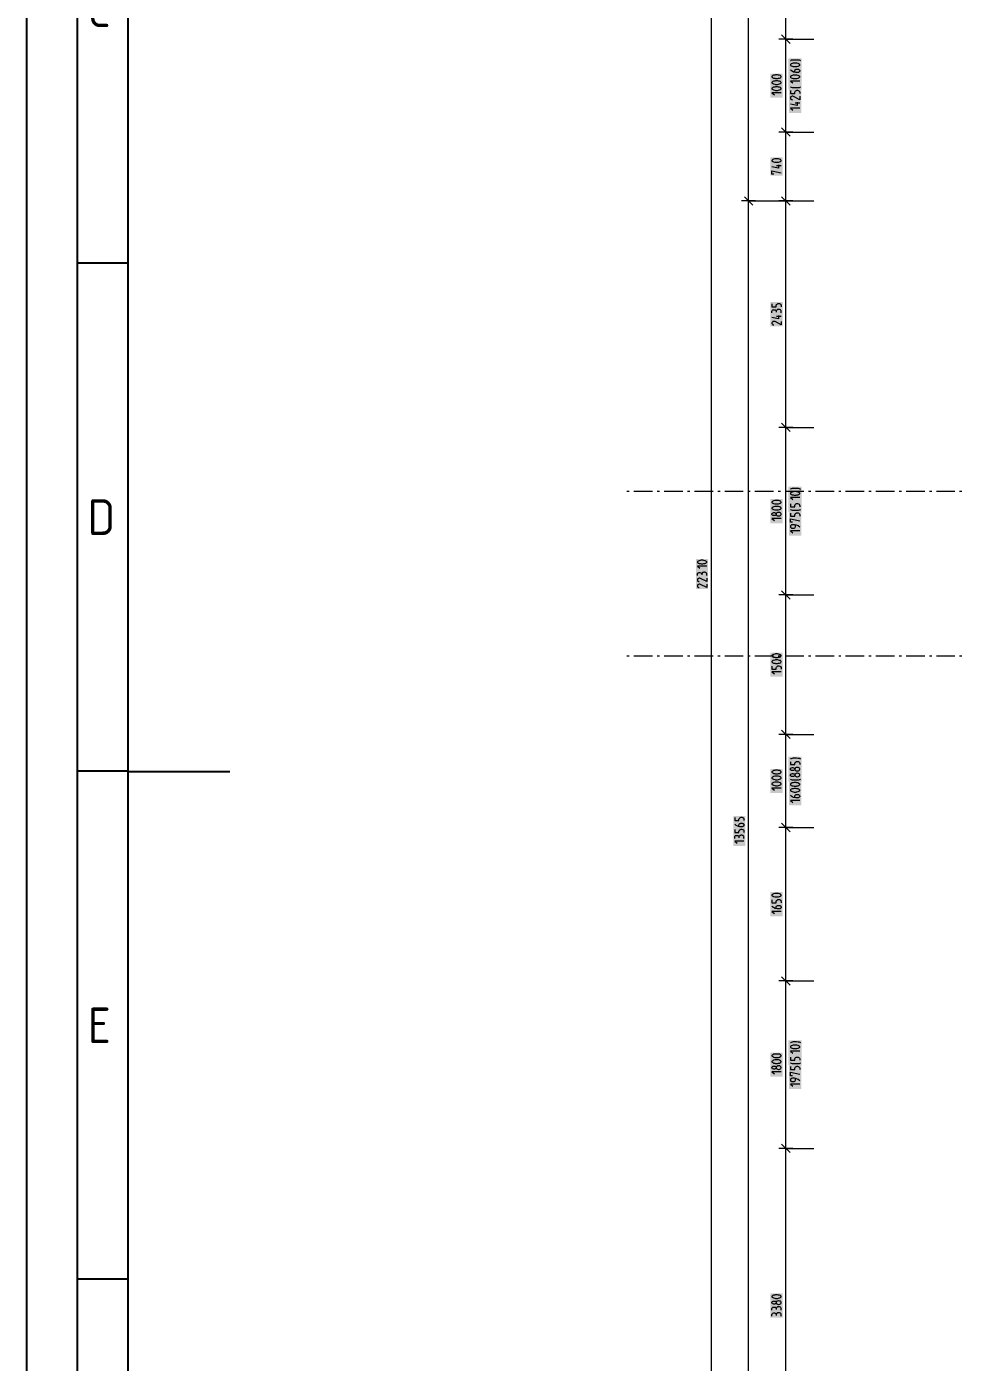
# Model space of a CAD drawing. Header units: millimetres. Extents: x 0 to 594, y 0 to 420.
# Drawn here: x 0 to 92.3, y 151.8 to 283.3 of the extents above; entities that cross this region are included whole.
import ezdxf

# ---------------------------------------------------------------- set-up
doc = ezdxf.new("R2010")
doc.units = ezdxf.units.MM
doc.header["$LTSCALE"] = 8
for name, color, linetype in [('035', 5, 'Continuous'), ('07', 7, 'Continuous'), ('PDF_Koty delkove', 7, 'Continuous'), ('PDF_Osy hlavni', 7, 'Continuous')]:
    doc.layers.add(name, color=color, linetype=linetype)
doc.styles.add('ISO Proportional', font='isocp.shx')

# ---------------------------------------------------------------- blocks, each defined once
blk = doc.blocks.new('IEC_border_a2')
at = {"layer": '035'}
for p, q in [((10, 10), (10, 410)), ((9.98, 260.04), (5, 260.04)), ((9.98, 210.04), (5, 210.04)), ((10, 160), (5.02, 160))]:
    blk.add_line(p, q, dxfattribs=at)
blk.add_lwpolyline([(0, 420), (594, 420), (594, 0), (0, 0)], close=True, dxfattribs=at)
at = {"layer": '07'}
blk.add_line((10, 210), (20, 210), dxfattribs=at)
blk.add_lwpolyline([(5, 415), (589, 415), (589, 5), (5, 5)], close=True, dxfattribs=at)
at = {"layer": '035', "style": 'ISO Proportional'}
for s, p in [('C', (6, 283.29)), ('D', (6, 233.29)), ('E', (6.02, 183.25))]:
    blk.add_text(s, height=3.5, dxfattribs=at).set_placement(p)

msp = doc.modelspace()

# ---------------------------------------------------------------- linework, layer by layer
at = {"layer": 'PDF_Koty delkove', "lineweight": 18}
for points in [[(67.39, 127.28), (67.39, 331.61)], [(71.05, 127.28), (71.05, 141.93), (71.05, 266.17), (71.05, 316.96), (71.05, 331.61)], [(74.72, 146.25), (74.72, 151.98), (74.72, 152.23), (74.72, 161.04), (74.72, 161.59), (74.72, 164.72), (74.72, 165.4), (74.72, 170.69), (74.72, 171.56), (74.72, 172.89), (74.72, 189.38), (74.72, 204.49), (74.72, 213.64), (74.72, 227.38), (74.72, 243.87), (74.72, 266.17), (74.72, 272.95), (74.72, 282.11), (74.72, 288.98), (74.72, 298.13), (74.72, 312.01), (74.72, 316.96), (74.72, 326.11), (74.72, 331.61)], [(75.4, 282.11), (74.72, 282.11), (74.03, 282.11)], [(75.13, 281.69), (74.3, 282.52)], [(74.72, 282.11), (75.87, 282.11), (75.9, 282.11), (76.12, 282.11), (76.15, 282.11), (77.46, 282.11)], [(75.17, 279.99), (75.2, 280.01), (75.26, 280.05), (75.36, 280.07), (75.48, 280.08), (75.78, 280.08), (75.94, 280.07), (76.03, 280.06), (76.09, 280.04), (76.15, 279.99)], [(75.72, 279.74), (75.54, 279.74), (75.45, 279.73), (75.34, 279.71), (75.25, 279.67), (75.19, 279.62), (75.17, 279.6), (75.17, 279.55), (75.19, 279.52), (75.25, 279.47), (75.34, 279.44), (75.45, 279.41), (75.54, 279.4)], [(75.6, 278.84), (75.6, 279.01), (75.62, 279.06), (75.65, 279.1), (75.68, 279.12), (75.72, 279.14), (75.78, 279.16), (75.9, 279.16), (75.97, 279.14), (76.01, 279.12), (76.04, 279.1), (76.07, 279.06), (76.09, 279.01), (76.09, 278.96), (76.07, 278.91), (76.04, 278.88), (76.01, 278.85), (75.97, 278.83), (75.9, 278.81), (75.69, 278.81), (75.48, 278.86), (75.33, 278.94), (75.17, 279.06)], [(75.54, 279.4), (75.72, 279.4), (75.81, 279.41), (75.92, 279.44), (76.01, 279.47), (76.07, 279.52), (76.09, 279.55), (76.09, 279.6), (76.07, 279.62), (76.01, 279.67), (75.92, 279.71), (75.81, 279.73), (75.72, 279.74)], [(75.72, 278.57), (75.54, 278.57), (75.45, 278.56), (75.34, 278.53), (75.25, 278.5), (75.19, 278.45), (75.17, 278.42), (75.17, 278.38), (75.19, 278.35)], [(76.09, 277.98), (75.17, 277.98), (75.42, 277.79)], [(75.19, 278.35), (75.25, 278.3), (75.34, 278.27), (75.45, 278.24), (75.54, 278.23), (75.72, 278.23), (75.81, 278.24), (75.92, 278.27), (76.01, 278.3), (76.07, 278.35), (76.09, 278.38), (76.09, 278.42), (76.07, 278.45), (76.01, 278.5), (75.92, 278.53), (75.81, 278.56), (75.72, 278.57)], [(73.89, 277.41), (73.71, 277.41), (73.62, 277.39), (73.51, 277.37), (73.42, 277.33), (73.36, 277.28), (73.34, 277.26), (73.34, 277.21), (73.36, 277.19), (73.42, 277.14), (73.51, 277.1), (73.62, 277.08), (73.71, 277.06), (73.89, 277.06), (73.98, 277.08), (74.09, 277.1), (74.18, 277.14), (74.24, 277.19), (74.26, 277.21), (74.26, 277.26), (74.24, 277.28), (74.18, 277.33), (74.09, 277.37), (73.98, 277.39)], [(74.26, 276.82), (73.34, 276.82), (73.59, 276.62)], [(73.98, 277.39), (73.89, 277.41)], [(76.15, 277.4), (76.09, 277.35), (76.03, 277.32), (75.94, 277.31), (75.78, 277.3), (75.48, 277.3), (75.36, 277.31), (75.26, 277.34), (75.2, 277.37), (75.17, 277.4)], [(75.17, 277.05), (75.17, 276.75), (75.6, 276.75), (75.6, 276.88), (75.63, 276.96), (75.68, 277.01), (75.75, 277.06), (75.81, 277.07), (75.87, 277.07), (75.94, 277.06), (76, 277.03), (76.04, 277), (76.07, 276.95), (76.09, 276.88), (76.09, 276.75)], [(76.09, 276.48), (76.09, 276.14), (75.48, 276.46), (75.42, 276.48), (75.33, 276.48), (75.26, 276.46), (75.22, 276.42), (75.19, 276.39), (75.17, 276.34), (75.17, 276.29), (75.19, 276.24), (75.22, 276.2), (75.26, 276.17), (75.36, 276.14)], [(75.84, 275.9), (75.84, 275.56), (75.17, 275.7)], [(76.09, 275.31), (75.17, 275.31)], [(75.17, 275.31), (75.42, 275.12)], [(76.09, 275.8), (75.63, 275.8)], [(75.4, 272.95), (74.72, 272.95), (74.03, 272.95)], [(75.13, 272.54), (74.3, 273.36)], [(74.72, 272.95), (75.78, 272.95), (75.81, 272.95), (76.01, 272.95), (76.05, 272.95), (76.2, 272.95), (76.23, 272.95), (77.46, 272.95)], [(74.26, 269.63), (73.8, 269.63)], [(74.01, 269.73), (74.01, 269.39)], [(74.01, 269.39), (73.34, 269.54)], [(73.52, 268.8), (73.34, 268.8), (73.34, 269.14), (74.26, 268.95)], [(71.74, 266.17), (71.05, 266.17), (70.36, 266.17)], [(71.46, 265.76), (70.64, 266.58)], [(71.05, 266.17), (75.21, 266.17)], [(75.4, 266.17), (74.72, 266.17), (74.03, 266.17)], [(75.13, 265.76), (74.3, 266.58)], [(74.72, 266.17), (75.72, 266.17), (75.74, 266.17), (75.94, 266.17), (75.97, 266.17), (76.12, 266.17), (76.15, 266.17), (77.46, 266.17)], [(73.34, 256.05), (73.34, 255.75), (73.77, 255.75), (73.77, 255.88), (73.8, 255.96), (73.85, 256.01), (73.92, 256.06), (73.98, 256.07), (74.04, 256.07), (74.1, 256.06), (74.16, 256.04), (74.21, 256), (74.24, 255.95), (74.26, 255.88), (74.26, 255.75)], [(73.34, 255.17), (73.34, 255.31), (73.36, 255.36), (73.39, 255.41), (73.43, 255.44), (73.52, 255.46), (73.59, 255.46), (73.68, 255.44), (73.74, 255.39), (73.77, 255.31), (73.77, 255.22)], [(74.26, 255.17), (74.26, 255.34), (74.23, 255.4), (74.18, 255.45), (74.1, 255.47), (74.04, 255.48), (73.98, 255.48), (73.91, 255.47), (73.85, 255.45), (73.8, 255.4), (73.77, 255.31)], [(74.01, 254.9), (74.01, 254.55), (73.34, 254.7)], [(73.43, 254.29), (73.39, 254.25), (73.36, 254.21), (73.34, 254.16), (73.34, 254.12), (73.36, 254.07), (73.39, 254.03), (73.43, 253.99), (73.52, 253.97)], [(74.26, 254.31), (74.26, 253.97), (73.65, 254.29), (73.59, 254.31), (73.49, 254.31), (73.43, 254.29)], [(74.26, 254.8), (73.8, 254.8)], [(75.4, 243.87), (74.72, 243.87), (74.03, 243.87)], [(75.13, 243.46), (74.3, 244.28)], [(74.72, 243.87), (75.5, 243.87), (75.52, 243.87), (75.69, 243.87), (75.71, 243.87), (75.84, 243.87), (75.86, 243.87), (77.46, 243.87)], [(75.17, 237.79), (75.2, 237.82), (75.26, 237.85), (75.36, 237.88), (75.48, 237.89), (75.78, 237.89), (75.94, 237.88), (76.03, 237.87), (76.09, 237.84), (76.15, 237.79)], [(76.09, 236.96), (75.17, 236.96), (75.42, 236.77)], [(73.71, 236.09), (73.62, 236.08), (73.51, 236.05), (73.42, 236.02), (73.36, 235.97), (73.34, 235.94), (73.34, 235.9), (73.36, 235.87), (73.42, 235.82), (73.51, 235.79), (73.62, 235.76), (73.71, 235.75), (73.89, 235.75), (73.98, 235.76), (74.09, 235.79), (74.18, 235.82), (74.24, 235.87), (74.26, 235.9), (74.26, 235.94), (74.24, 235.97), (74.18, 236.02), (74.09, 236.05), (73.98, 236.08), (73.89, 236.09)], [(73.77, 235.28), (73.75, 235.26), (73.71, 235.22), (73.65, 235.2), (73.59, 235.19), (73.52, 235.19), (73.46, 235.2), (73.4, 235.22), (73.36, 235.27), (73.34, 235.31), (73.34, 235.36), (73.36, 235.39), (73.4, 235.44), (73.46, 235.47), (73.52, 235.48), (73.59, 235.48), (73.65, 235.47), (73.71, 235.44), (73.75, 235.41), (73.77, 235.38)], [(73.89, 236.09), (73.71, 236.09)], [(76.15, 235.79), (76.09, 235.74), (76.03, 235.72), (75.94, 235.7), (75.78, 235.69), (75.48, 235.69), (75.36, 235.7), (75.26, 235.73), (75.2, 235.77), (75.17, 235.79)], [(75.17, 235.44), (75.17, 235.15), (75.6, 235.15), (75.6, 235.27), (75.63, 235.35), (75.68, 235.4), (75.75, 235.45), (75.81, 235.46), (75.87, 235.46), (75.94, 235.45), (76, 235.43), (76.04, 235.39), (76.07, 235.34), (76.09, 235.27), (76.09, 235.15)], [(74.26, 234.92), (73.34, 234.92), (73.59, 234.72)], [(75.36, 234.53), (75.17, 234.53), (75.17, 234.88), (76.09, 234.68)], [(75.94, 234.17), (75.78, 234.24), (75.57, 234.29), (75.36, 234.29), (75.29, 234.28), (75.25, 234.25), (75.22, 234.23), (75.19, 234.19), (75.17, 234.14), (75.17, 234.1), (75.19, 234.05), (75.22, 234.01), (75.25, 233.99), (75.29, 233.96), (75.36, 233.95), (75.48, 233.95), (75.54, 233.96), (75.6, 233.99), (75.65, 234.05), (75.66, 234.1), (75.66, 234.27)], [(76.09, 234.05), (75.94, 234.17)], [(76.09, 233.7), (75.17, 233.7), (75.42, 233.51)], [(66.93, 230.2), (66.01, 230.2), (66.26, 230.01)], [(66.01, 229.3), (66.01, 229.44), (66.03, 229.49), (66.06, 229.54), (66.11, 229.57), (66.2, 229.59), (66.26, 229.59), (66.35, 229.57), (66.41, 229.52), (66.44, 229.44), (66.44, 229.35)], [(66.93, 229.03), (66.93, 228.69), (66.32, 229), (66.26, 229.03), (66.17, 229.03), (66.11, 229), (66.06, 228.97), (66.03, 228.93), (66.01, 228.88), (66.01, 228.83), (66.03, 228.78), (66.06, 228.75), (66.11, 228.71), (66.2, 228.69)], [(66.78, 229.6), (66.72, 229.62), (66.65, 229.62), (66.58, 229.6), (66.52, 229.58), (66.47, 229.53), (66.44, 229.44)], [(66.93, 229.3), (66.93, 229.47), (66.9, 229.53), (66.85, 229.58), (66.78, 229.6)], [(66.93, 228.44), (66.93, 228.1), (66.32, 228.42), (66.26, 228.44), (66.17, 228.44), (66.11, 228.42), (66.06, 228.38), (66.03, 228.34), (66.01, 228.29), (66.01, 228.25), (66.03, 228.2), (66.06, 228.16), (66.11, 228.12), (66.2, 228.1)], [(75.13, 226.97), (74.3, 227.8)], [(75.4, 227.38), (74.72, 227.38), (74.03, 227.38)], [(74.72, 227.38), (75.34, 227.38), (75.36, 227.38), (75.5, 227.38), (75.52, 227.38), (75.63, 227.38), (75.65, 227.38), (76.12, 227.38), (76.14, 227.38), (77.46, 227.38)], [(73.89, 221.57), (73.71, 221.57), (73.62, 221.55), (73.51, 221.53), (73.42, 221.49), (73.36, 221.44), (73.34, 221.42), (73.34, 221.37), (73.36, 221.35), (73.42, 221.3), (73.51, 221.26), (73.62, 221.24), (73.71, 221.22), (73.89, 221.22), (73.98, 221.24), (74.09, 221.26), (74.18, 221.3)], [(74.18, 221.3), (74.24, 221.35), (74.26, 221.37), (74.26, 221.42), (74.24, 221.44), (74.18, 221.49), (74.09, 221.53), (73.98, 221.55), (73.89, 221.57)], [(74.26, 219.8), (73.34, 219.8), (73.59, 219.61)], [(75.4, 213.64), (74.72, 213.64), (74.03, 213.64)], [(75.13, 213.23), (74.3, 214.06)], [(74.72, 213.64), (75.21, 213.64), (75.23, 213.64), (75.35, 213.64), (75.36, 213.64)], [(75.36, 213.64), (75.46, 213.64), (75.48, 213.64), (75.88, 213.64), (75.9, 213.64), (77.46, 213.64)], [(75.17, 211.23), (75.2, 211.26), (75.26, 211.29), (75.36, 211.32), (75.48, 211.33), (75.78, 211.33), (75.94, 211.32), (76.03, 211.31), (76.09, 211.28), (76.15, 211.23)], [(75.17, 210.96), (75.17, 210.67), (75.6, 210.67), (75.6, 210.79), (75.63, 210.88), (75.68, 210.93), (75.75, 210.98), (75.81, 210.99), (75.87, 210.99), (75.94, 210.98), (76, 210.95), (76.04, 210.91), (76.07, 210.87), (76.09, 210.79), (76.09, 210.67)], [(73.89, 210.12), (73.71, 210.12), (73.62, 210.11), (73.51, 210.08), (73.42, 210.04), (73.36, 210), (73.34, 209.97), (73.34, 209.92), (73.36, 209.9), (73.42, 209.85), (73.51, 209.81), (73.62, 209.79), (73.71, 209.77)], [(73.71, 209.77), (73.89, 209.77), (73.98, 209.79), (74.09, 209.81), (74.18, 209.85), (74.24, 209.9), (74.26, 209.92), (74.26, 209.97), (74.24, 210), (74.18, 210.04), (74.09, 210.08), (73.98, 210.11), (73.89, 210.12)], [(75.6, 210.18), (75.58, 210.16), (75.54, 210.12), (75.48, 210.1), (75.42, 210.08), (75.36, 210.08), (75.29, 210.1), (75.23, 210.12), (75.19, 210.17), (75.17, 210.21), (75.17, 210.25), (75.19, 210.29), (75.23, 210.34), (75.29, 210.36), (75.36, 210.38), (75.42, 210.38), (75.48, 210.36), (75.54, 210.34), (75.58, 210.3), (75.6, 210.28)], [(75.6, 209.6), (75.58, 209.57), (75.54, 209.53), (75.48, 209.51), (75.42, 209.5), (75.36, 209.5), (75.29, 209.51), (75.23, 209.53), (75.19, 209.58), (75.17, 209.62), (75.17, 209.67), (75.19, 209.71), (75.23, 209.75), (75.29, 209.78), (75.36, 209.79), (75.42, 209.79), (75.48, 209.78), (75.54, 209.75), (75.58, 209.72), (75.6, 209.69)], [(76.15, 209.23), (76.09, 209.18), (76.03, 209.16), (75.94, 209.14), (75.78, 209.13), (75.48, 209.13), (75.36, 209.14), (75.26, 209.17), (75.2, 209.21), (75.17, 209.23)], [(75.87, 210.4), (75.81, 210.4), (75.74, 210.39), (75.66, 210.35), (75.62, 210.3), (75.6, 210.28), (75.6, 210.18), (75.62, 210.16), (75.66, 210.11), (75.74, 210.07), (75.81, 210.06), (75.87, 210.06), (75.95, 210.07), (76.03, 210.11), (76.07, 210.16), (76.09, 210.21), (76.09, 210.25), (76.07, 210.3), (76.03, 210.35)], [(75.87, 209.82), (75.81, 209.82), (75.74, 209.8), (75.66, 209.77), (75.62, 209.72), (75.6, 209.69), (75.6, 209.6), (75.62, 209.57)], [(75.62, 209.57), (75.66, 209.52), (75.74, 209.49), (75.81, 209.47), (75.87, 209.47), (75.95, 209.49), (76.03, 209.52), (76.07, 209.57), (76.09, 209.62), (76.09, 209.67), (76.07, 209.72), (76.03, 209.77), (75.95, 209.8), (75.87, 209.82)], [(76.03, 210.35), (75.95, 210.39), (75.87, 210.4)], [(73.89, 208.94), (73.71, 208.94), (73.62, 208.93), (73.51, 208.91), (73.42, 208.87), (73.36, 208.82), (73.34, 208.8), (73.34, 208.75), (73.36, 208.72), (73.42, 208.67), (73.51, 208.64)], [(74.26, 208.36), (73.34, 208.36), (73.59, 208.16)], [(73.51, 208.64), (73.62, 208.61), (73.71, 208.6), (73.89, 208.6), (73.98, 208.61), (74.09, 208.64), (74.18, 208.67), (74.24, 208.72), (74.26, 208.75), (74.26, 208.8), (74.24, 208.82), (74.18, 208.87), (74.09, 208.91), (73.98, 208.93), (73.89, 208.94)], [(75.72, 208.32), (75.54, 208.32), (75.45, 208.3), (75.34, 208.28), (75.25, 208.24), (75.19, 208.19), (75.17, 208.17), (75.17, 208.12), (75.19, 208.1), (75.25, 208.05), (75.34, 208.01), (75.45, 207.99), (75.54, 207.97), (75.72, 207.97), (75.81, 207.99)], [(75.81, 207.99), (75.92, 208.01), (76.01, 208.05), (76.07, 208.1), (76.09, 208.12), (76.09, 208.17), (76.07, 208.19), (76.01, 208.24), (75.92, 208.28), (75.81, 208.3), (75.72, 208.32)], [(75.6, 207.41), (75.6, 207.58), (75.62, 207.63), (75.65, 207.67), (75.68, 207.69), (75.72, 207.72), (75.78, 207.73), (75.9, 207.73), (75.97, 207.72), (76.01, 207.69), (76.04, 207.67), (76.07, 207.63), (76.09, 207.58), (76.09, 207.54), (76.07, 207.49), (76.04, 207.45), (76.01, 207.43), (75.97, 207.4), (75.9, 207.39), (75.69, 207.39), (75.48, 207.44), (75.33, 207.51), (75.17, 207.63)], [(76.09, 207.14), (75.17, 207.14), (75.42, 206.95)], [(69.68, 205.46), (69.68, 205.17), (70.1, 205.17), (70.1, 205.29), (70.14, 205.38), (70.18, 205.43), (70.26, 205.48), (70.32, 205.49), (70.38, 205.49), (70.44, 205.48), (70.5, 205.45), (70.55, 205.41), (70.58, 205.37), (70.59, 205.29), (70.59, 205.17)], [(69.98, 204.61), (69.83, 204.68), (69.68, 204.8)], [(69.68, 204.29), (69.68, 204), (70.1, 204), (70.1, 204.12), (70.14, 204.2), (70.18, 204.25), (70.26, 204.3), (70.32, 204.31), (70.38, 204.31), (70.44, 204.3), (70.5, 204.28), (70.55, 204.24), (70.58, 204.19), (70.59, 204.12), (70.59, 204)], [(70.1, 204.58), (70.1, 204.75), (70.12, 204.8), (70.15, 204.84), (70.18, 204.86), (70.23, 204.89), (70.29, 204.9), (70.41, 204.9), (70.47, 204.89), (70.52, 204.86), (70.55, 204.84), (70.58, 204.8), (70.59, 204.75), (70.59, 204.71), (70.58, 204.66), (70.55, 204.62), (70.52, 204.6), (70.47, 204.57), (70.41, 204.56), (70.2, 204.56), (69.98, 204.61)], [(75.4, 204.49), (74.72, 204.49), (74.03, 204.49)], [(75.13, 204.07), (74.3, 204.9)], [(74.72, 204.49), (75.12, 204.49), (75.14, 204.49), (75.24, 204.49), (75.26, 204.49), (75.34, 204.49), (75.36, 204.49), (75.72, 204.49), (75.73, 204.49), (76.17, 204.49), (76.18, 204.49), (77.46, 204.49)], [(69.68, 203.41), (69.68, 203.56), (69.69, 203.61), (69.72, 203.65), (69.77, 203.68)], [(70.59, 203.14), (69.68, 203.14), (69.92, 202.94)], [(69.77, 203.68), (69.86, 203.7), (69.92, 203.7), (70.01, 203.68), (70.07, 203.63), (70.1, 203.56), (70.1, 203.46)], [(70.59, 203.41), (70.59, 203.58), (70.56, 203.64), (70.52, 203.69), (70.44, 203.71), (70.38, 203.73), (70.32, 203.73), (70.24, 203.71), (70.18, 203.69), (70.14, 203.64), (70.1, 203.56)], [(73.34, 197.37), (73.34, 197.08), (73.77, 197.08), (73.77, 197.2), (73.8, 197.29), (73.85, 197.33), (73.92, 197.38), (73.98, 197.4), (74.04, 197.4), (74.1, 197.38), (74.16, 197.36), (74.21, 197.32), (74.24, 197.27), (74.26, 197.2), (74.26, 197.08)], [(73.77, 196.49), (73.77, 196.66), (73.78, 196.71), (73.81, 196.75), (73.85, 196.77), (73.89, 196.8), (73.95, 196.81), (74.07, 196.81), (74.13, 196.8), (74.18, 196.77), (74.21, 196.75), (74.24, 196.71), (74.26, 196.66), (74.26, 196.61), (74.24, 196.56), (74.21, 196.53), (74.18, 196.5), (74.13, 196.48), (74.07, 196.47), (73.86, 196.47), (73.65, 196.52), (73.49, 196.59), (73.34, 196.71)], [(74.26, 196.22), (73.34, 196.22), (73.59, 196.03)], [(75.4, 189.38), (74.72, 189.38), (74.03, 189.38)], [(75.13, 188.96), (74.3, 189.79)], [(74.72, 189.38), (74.98, 189.38), (74.99, 189.38), (75.07, 189.38), (75.09, 189.38), (75.15, 189.38), (75.17, 189.38), (75.45, 189.38), (75.47, 189.38), (75.82, 189.38), (75.82, 189.38), (77.46, 189.38)], [(75.17, 183.3), (75.2, 183.32), (75.26, 183.36), (75.36, 183.38), (75.48, 183.4), (75.78, 183.4), (75.94, 183.38), (76.03, 183.37), (76.09, 183.35), (76.15, 183.3)], [(75.72, 183.05), (75.54, 183.05), (75.45, 183.04), (75.34, 183.02), (75.25, 182.98), (75.19, 182.93), (75.17, 182.91), (75.17, 182.86)], [(75.17, 182.86), (75.19, 182.83), (75.25, 182.79), (75.34, 182.75), (75.45, 182.72), (75.54, 182.71), (75.72, 182.71), (75.81, 182.72), (75.92, 182.75), (76.01, 182.79), (76.07, 182.83), (76.09, 182.86), (76.09, 182.91), (76.07, 182.93), (76.01, 182.98), (75.92, 183.02), (75.81, 183.04), (75.72, 183.05)], [(73.89, 181.6), (73.71, 181.6), (73.62, 181.59), (73.51, 181.56), (73.42, 181.52), (73.36, 181.48), (73.34, 181.45), (73.34, 181.4), (73.36, 181.38), (73.42, 181.33), (73.51, 181.29), (73.62, 181.27), (73.71, 181.25), (73.89, 181.25), (73.98, 181.27), (74.09, 181.29), (74.18, 181.33), (74.24, 181.38), (74.26, 181.4), (74.26, 181.45), (74.24, 181.48)], [(74.24, 181.48), (74.18, 181.52), (74.09, 181.56), (73.98, 181.59), (73.89, 181.6)], [(76.09, 182.47), (75.17, 182.47), (75.42, 182.27)], [(75.17, 181.86), (75.17, 181.57), (75.6, 181.57), (75.6, 181.69), (75.63, 181.77), (75.68, 181.82), (75.75, 181.87), (75.81, 181.88), (75.87, 181.88), (75.94, 181.87), (76, 181.85), (76.04, 181.81), (76.07, 181.76), (76.09, 181.69), (76.09, 181.57)], [(73.77, 180.79), (73.75, 180.77), (73.71, 180.73), (73.65, 180.71), (73.59, 180.69), (73.52, 180.69), (73.46, 180.71), (73.4, 180.73), (73.36, 180.78), (73.34, 180.82), (73.34, 180.86), (73.36, 180.9), (73.4, 180.95), (73.46, 180.97), (73.52, 180.99), (73.59, 180.99), (73.65, 180.97), (73.71, 180.95), (73.75, 180.91), (73.77, 180.89)], [(74.26, 180.42), (73.34, 180.42), (73.59, 180.23)], [(74.04, 181.01), (73.98, 181.01), (73.91, 181), (73.83, 180.96), (73.78, 180.91), (73.77, 180.89), (73.77, 180.79), (73.78, 180.77), (73.83, 180.72), (73.91, 180.68)], [(73.91, 180.68), (73.98, 180.67), (74.04, 180.67), (74.12, 180.68), (74.2, 180.72), (74.24, 180.77), (74.26, 180.82), (74.26, 180.86), (74.24, 180.91), (74.2, 180.96), (74.12, 181), (74.04, 181.01)], [(76.15, 181.3), (76.09, 181.25), (76.03, 181.22), (75.94, 181.21), (75.78, 181.2), (75.48, 181.2), (75.36, 181.21), (75.26, 181.24), (75.2, 181.27), (75.17, 181.3)], [(75.17, 180.95), (75.17, 180.65), (75.6, 180.65), (75.6, 180.77), (75.63, 180.86), (75.68, 180.91), (75.75, 180.96), (75.81, 180.97), (75.87, 180.97), (75.94, 180.96), (76, 180.93), (76.04, 180.9), (76.07, 180.85), (76.09, 180.77), (76.09, 180.65)], [(75.36, 180.04), (75.17, 180.04), (75.17, 180.38), (76.09, 180.19)], [(76.09, 179.55), (75.94, 179.68), (75.78, 179.75), (75.57, 179.8), (75.36, 179.8), (75.29, 179.78), (75.25, 179.76), (75.22, 179.74), (75.19, 179.7), (75.17, 179.65), (75.17, 179.6), (75.19, 179.55), (75.22, 179.52), (75.25, 179.49), (75.29, 179.47), (75.36, 179.46), (75.48, 179.46), (75.54, 179.47), (75.6, 179.49), (75.65, 179.55), (75.66, 179.6)], [(76.09, 179.21), (75.17, 179.21), (75.42, 179.02)], [(75.66, 179.6), (75.66, 179.77)], [(75.4, 172.89), (74.72, 172.89), (74.03, 172.89)], [(75.13, 172.48), (74.3, 173.3)], [(74.72, 172.89), (74.82, 172.89), (74.83, 172.89), (74.89, 172.89), (74.9, 172.89), (74.94, 172.89), (74.95, 172.89), (75.16, 172.89), (75.17, 172.89), (75.43, 172.89), (75.43, 172.89), (75.99, 172.89), (76.01, 172.89), (77.46, 172.89)], [(73.77, 157.66), (73.75, 157.63), (73.71, 157.59), (73.65, 157.57), (73.59, 157.56), (73.52, 157.56), (73.46, 157.57), (73.4, 157.59), (73.36, 157.64), (73.34, 157.68), (73.34, 157.73), (73.36, 157.77), (73.4, 157.81), (73.46, 157.84), (73.52, 157.85), (73.59, 157.85), (73.65, 157.84), (73.71, 157.81), (73.75, 157.78), (73.77, 157.75)], [(73.34, 156.97), (73.34, 157.12), (73.36, 157.17), (73.39, 157.22), (73.43, 157.24), (73.52, 157.26), (73.59, 157.26), (73.68, 157.24), (73.74, 157.19), (73.77, 157.12), (73.77, 157.02)], [(73.34, 156.38), (73.34, 156.53), (73.36, 156.58), (73.39, 156.63), (73.43, 156.65), (73.52, 156.68), (73.59, 156.68), (73.68, 156.65), (73.74, 156.6), (73.77, 156.53), (73.77, 156.43)], [(74.26, 156.97), (74.26, 157.14), (74.23, 157.2), (74.18, 157.25), (74.1, 157.28), (74.04, 157.29), (73.98, 157.29), (73.91, 157.28), (73.85, 157.25), (73.8, 157.2), (73.77, 157.12)], [(74.1, 156.69), (74.04, 156.7), (73.98, 156.7), (73.91, 156.69), (73.85, 156.66), (73.8, 156.62), (73.77, 156.53)], [(74.26, 156.38), (74.26, 156.55), (74.23, 156.62), (74.18, 156.66), (74.1, 156.69)]]:
    msp.add_lwpolyline(points, dxfattribs=at)
for points in [[(73.89, 278.58), (73.71, 278.58), (73.62, 278.57), (73.51, 278.54), (73.42, 278.51), (73.36, 278.46), (73.34, 278.43), (73.34, 278.38), (73.36, 278.36), (73.42, 278.31), (73.51, 278.27), (73.62, 278.25), (73.71, 278.24), (73.89, 278.24), (73.98, 278.25), (74.09, 278.27), (74.18, 278.31), (74.24, 278.36), (74.26, 278.38), (74.26, 278.43), (74.24, 278.46), (74.18, 278.51), (74.09, 278.54), (73.98, 278.57)], [(73.89, 277.99), (73.71, 277.99), (73.62, 277.98), (73.51, 277.96), (73.42, 277.92), (73.36, 277.87), (73.34, 277.85), (73.34, 277.8), (73.36, 277.77), (73.42, 277.72), (73.51, 277.69), (73.62, 277.66), (73.71, 277.65), (73.89, 277.65), (73.98, 277.66), (74.09, 277.69), (74.18, 277.72), (74.24, 277.77), (74.26, 277.8), (74.26, 277.85), (74.24, 277.87), (74.18, 277.92), (74.09, 277.96), (73.98, 277.98)], [(73.89, 270.32), (73.71, 270.32), (73.62, 270.31), (73.51, 270.28), (73.42, 270.24), (73.36, 270.2), (73.34, 270.17), (73.34, 270.12), (73.36, 270.1), (73.42, 270.05), (73.51, 270.01), (73.62, 269.99), (73.71, 269.98), (73.89, 269.98), (73.98, 269.99), (74.09, 270.01), (74.18, 270.05), (74.24, 270.1), (74.26, 270.12), (74.26, 270.17), (74.24, 270.2), (74.18, 270.24), (74.09, 270.28), (73.98, 270.31)], [(75.72, 237.55), (75.54, 237.55), (75.45, 237.54), (75.34, 237.51), (75.25, 237.47), (75.19, 237.43), (75.17, 237.4), (75.17, 237.35), (75.19, 237.33), (75.25, 237.28), (75.34, 237.24), (75.45, 237.22), (75.54, 237.21), (75.72, 237.21), (75.81, 237.22), (75.92, 237.24), (76.01, 237.28), (76.07, 237.33), (76.09, 237.35), (76.09, 237.4), (76.07, 237.43), (76.01, 237.47), (75.92, 237.51), (75.81, 237.54)], [(73.89, 236.68), (73.71, 236.68), (73.62, 236.67), (73.51, 236.64), (73.42, 236.6), (73.36, 236.56), (73.34, 236.53), (73.34, 236.48), (73.36, 236.46), (73.42, 236.41), (73.51, 236.37), (73.62, 236.35), (73.71, 236.34), (73.89, 236.34), (73.98, 236.35), (74.09, 236.37), (74.18, 236.41), (74.24, 236.46), (74.26, 236.48), (74.26, 236.53), (74.24, 236.56), (74.18, 236.6), (74.09, 236.64), (73.98, 236.67)], [(74.04, 235.5), (73.98, 235.5), (73.91, 235.49), (73.83, 235.46), (73.78, 235.41), (73.77, 235.38), (73.77, 235.28), (73.78, 235.26), (73.83, 235.21), (73.91, 235.17), (73.98, 235.16), (74.04, 235.16), (74.12, 235.17), (74.2, 235.21), (74.24, 235.26), (74.26, 235.31), (74.26, 235.36), (74.24, 235.41), (74.2, 235.46), (74.12, 235.49)], [(66.56, 230.79), (66.38, 230.79), (66.29, 230.78), (66.18, 230.75), (66.09, 230.72), (66.03, 230.67), (66.01, 230.64), (66.01, 230.59), (66.03, 230.57), (66.09, 230.52), (66.18, 230.48), (66.29, 230.46), (66.38, 230.45), (66.56, 230.45), (66.65, 230.46), (66.76, 230.48), (66.85, 230.52), (66.91, 230.57), (66.93, 230.59), (66.93, 230.64), (66.91, 230.67), (66.85, 230.72), (66.76, 230.75), (66.65, 230.78)], [(73.89, 220.98), (73.71, 220.98), (73.62, 220.97), (73.51, 220.94), (73.42, 220.91), (73.36, 220.86), (73.34, 220.83), (73.34, 220.78), (73.36, 220.76), (73.42, 220.71), (73.51, 220.67), (73.62, 220.65), (73.71, 220.64), (73.89, 220.64), (73.98, 220.65), (74.09, 220.67), (74.18, 220.71), (74.24, 220.76), (74.26, 220.78), (74.26, 220.83), (74.24, 220.86), (74.18, 220.91), (74.09, 220.94), (73.98, 220.97)], [(73.89, 209.53), (73.71, 209.53), (73.62, 209.52), (73.51, 209.49), (73.42, 209.46), (73.36, 209.41), (73.34, 209.38), (73.34, 209.34), (73.36, 209.31), (73.42, 209.26), (73.51, 209.23), (73.62, 209.2), (73.71, 209.19), (73.89, 209.19), (73.98, 209.2), (74.09, 209.23), (74.18, 209.26), (74.24, 209.31), (74.26, 209.34), (74.26, 209.38), (74.24, 209.41), (74.18, 209.46), (74.09, 209.49), (73.98, 209.52)], [(75.72, 208.9), (75.54, 208.9), (75.45, 208.89), (75.34, 208.87), (75.25, 208.83), (75.19, 208.78), (75.17, 208.76), (75.17, 208.71), (75.19, 208.68), (75.25, 208.63), (75.34, 208.6), (75.45, 208.57), (75.54, 208.56), (75.72, 208.56), (75.81, 208.57), (75.92, 208.6), (76.01, 208.63), (76.07, 208.68), (76.09, 208.71), (76.09, 208.76), (76.07, 208.78), (76.01, 208.83), (75.92, 208.87), (75.81, 208.89)], [(73.89, 197.98), (73.71, 197.98), (73.62, 197.97), (73.51, 197.95), (73.42, 197.91), (73.36, 197.86), (73.34, 197.84), (73.34, 197.79), (73.36, 197.76), (73.42, 197.71), (73.51, 197.68), (73.62, 197.65), (73.71, 197.64), (73.89, 197.64), (73.98, 197.65), (74.09, 197.68), (74.18, 197.71), (74.24, 197.76), (74.26, 197.79), (74.26, 197.84), (74.24, 197.86), (74.18, 197.91), (74.09, 197.95), (73.98, 197.97)], [(73.89, 182.18), (73.71, 182.18), (73.62, 182.17), (73.51, 182.15), (73.42, 182.11), (73.36, 182.06), (73.34, 182.04), (73.34, 181.99), (73.36, 181.96), (73.42, 181.92), (73.51, 181.88), (73.62, 181.85), (73.71, 181.84), (73.89, 181.84), (73.98, 181.85), (74.09, 181.88), (74.18, 181.92), (74.24, 181.96), (74.26, 181.99), (74.26, 182.04), (74.24, 182.06), (74.18, 182.11), (74.09, 182.15), (73.98, 182.17)], [(73.89, 158.46), (73.71, 158.46), (73.62, 158.45), (73.51, 158.43), (73.42, 158.39), (73.36, 158.34), (73.34, 158.32), (73.34, 158.27), (73.36, 158.24), (73.42, 158.19), (73.51, 158.16), (73.62, 158.13), (73.71, 158.12), (73.89, 158.12), (73.98, 158.13), (74.09, 158.16), (74.18, 158.19), (74.24, 158.24), (74.26, 158.27), (74.26, 158.32), (74.24, 158.34), (74.18, 158.39), (74.09, 158.43), (73.98, 158.45)], [(74.04, 157.88), (73.98, 157.88), (73.91, 157.86), (73.83, 157.83), (73.78, 157.78), (73.77, 157.75), (73.77, 157.66), (73.78, 157.63), (73.83, 157.58), (73.91, 157.55), (73.98, 157.53), (74.04, 157.53), (74.12, 157.55), (74.2, 157.58), (74.24, 157.63), (74.26, 157.68), (74.26, 157.73), (74.24, 157.78), (74.2, 157.83), (74.12, 157.86)]]:
    msp.add_lwpolyline(points, close=True, dxfattribs=at)
for points in [[(75.17, 236.35), (75.17, 236.06), (75.6, 236.06), (75.6, 236.18), (75.63, 236.27, -0.842753), (76.09, 236.06)], [(73.34, 220.37), (73.34, 220.07), (73.77, 220.07), (73.77, 220.2), (73.8, 220.28, -0.843825), (74.26, 220.07)]]:
    msp.add_lwpolyline(points, format="xyb", dxfattribs=at)
at = {"layer": 'PDF_Koty delkove', "color": 7, "lineweight": 18, "true_color": 0xffffff, "transparency": 33554559}
for points in [[(76.29, 277.16), (76.29, 280.22), (74.97, 277.16), (74.97, 280.22)], [(74.39, 276.34), (74.39, 278.72), (73.2, 276.34), (73.2, 278.72)], [(76.23, 274.83), (76.23, 277.21), (75.04, 274.83), (75.04, 277.21)], [(74.39, 268.66), (74.39, 270.45), (73.2, 268.66), (73.2, 270.45)], [(74.39, 253.83), (74.39, 256.21), (73.2, 253.83), (73.2, 256.21)], [(76.29, 235.55), (76.29, 238.03), (74.97, 235.55), (74.97, 238.03)], [(74.39, 234.44), (74.39, 236.82), (73.2, 234.44), (73.2, 236.82)], [(76.23, 233.22), (76.23, 235.6), (75.04, 233.22), (75.04, 235.6)], [(67.07, 227.96), (67.07, 230.93), (65.88, 227.96), (65.88, 230.93)], [(74.39, 219.32), (74.39, 221.7), (73.2, 219.32), (73.2, 221.7)], [(76.29, 208.99), (76.29, 211.47), (74.97, 208.99), (74.97, 211.47)], [(74.39, 207.88), (74.39, 210.25), (73.2, 207.88), (73.2, 210.25)], [(76.23, 206.66), (76.23, 209.04), (75.04, 206.66), (75.04, 209.04)], [(70.73, 202.66), (70.73, 205.63), (69.54, 202.66), (69.54, 205.63)], [(74.39, 195.74), (74.39, 198.12), (73.2, 195.74), (73.2, 198.12)], [(76.29, 181.06), (76.29, 183.53), (74.97, 181.06), (74.97, 183.53)], [(74.39, 179.94), (74.39, 182.32), (73.2, 179.94), (73.2, 182.32)], [(76.23, 178.73), (76.23, 181.11), (75.04, 178.73), (75.04, 181.11)], [(74.39, 156.22), (74.39, 158.6), (73.2, 156.22), (73.2, 158.6)]]:
    msp.add_solid(points, dxfattribs=at)
at = {"layer": 'PDF_Osy hlavni', "lineweight": 18}
for points in [[(59.31, 237.55), (59.08, 237.55)], [(61.6, 237.55), (59.77, 237.55)], [(62.28, 237.55), (62.06, 237.55)], [(64.57, 237.55), (62.74, 237.55)], [(65.26, 237.55), (65.03, 237.55)], [(67.55, 237.55), (65.72, 237.55)], [(68.24, 237.55), (68.01, 237.55)], [(70.53, 237.55), (68.7, 237.55)], [(71.21, 237.55), (70.99, 237.55)], [(73.5, 237.55), (71.67, 237.55)], [(74.19, 237.55), (73.96, 237.55)], [(76.48, 237.55), (74.65, 237.55)], [(77.17, 237.55), (76.94, 237.55)], [(79.46, 237.55), (77.63, 237.55)], [(80.14, 237.55), (79.92, 237.55)], [(82.43, 237.55), (80.6, 237.55)], [(83.12, 237.55), (82.89, 237.55)], [(85.41, 237.55), (83.58, 237.55)], [(86.1, 237.55), (85.87, 237.55)], [(88.39, 237.55), (86.56, 237.55)], [(89.07, 237.55), (88.84, 237.55)], [(91.36, 237.55), (89.53, 237.55)], [(92.05, 237.55), (91.82, 237.55)], [(59.31, 221.34), (59.08, 221.34)], [(61.6, 221.34), (59.77, 221.34)], [(62.28, 221.34), (62.06, 221.34)], [(64.57, 221.34), (62.74, 221.34)], [(65.26, 221.34), (65.03, 221.34)], [(67.55, 221.34), (65.72, 221.34)], [(68.24, 221.34), (68.01, 221.34)], [(70.53, 221.34), (68.7, 221.34)], [(71.21, 221.34), (70.99, 221.34)], [(73.5, 221.34), (71.67, 221.34)], [(74.19, 221.34), (73.96, 221.34)], [(76.48, 221.34), (74.65, 221.34)], [(77.17, 221.34), (76.94, 221.34)], [(79.46, 221.34), (77.63, 221.34)], [(80.14, 221.34), (79.92, 221.34)], [(82.43, 221.34), (80.6, 221.34)], [(83.12, 221.34), (82.89, 221.34)], [(85.41, 221.34), (83.58, 221.34)], [(86.1, 221.34), (85.87, 221.34)], [(88.39, 221.34), (86.56, 221.34)], [(89.07, 221.34), (88.84, 221.34)], [(91.36, 221.34), (89.53, 221.34)], [(92.05, 221.34), (91.82, 221.34)]]:
    msp.add_lwpolyline(points, dxfattribs=at)

# ---------------------------------------------------------------- block references
msp.add_blockref('IEC_border_a2', (0, 0))

doc.saveas('drawing.dxf')
